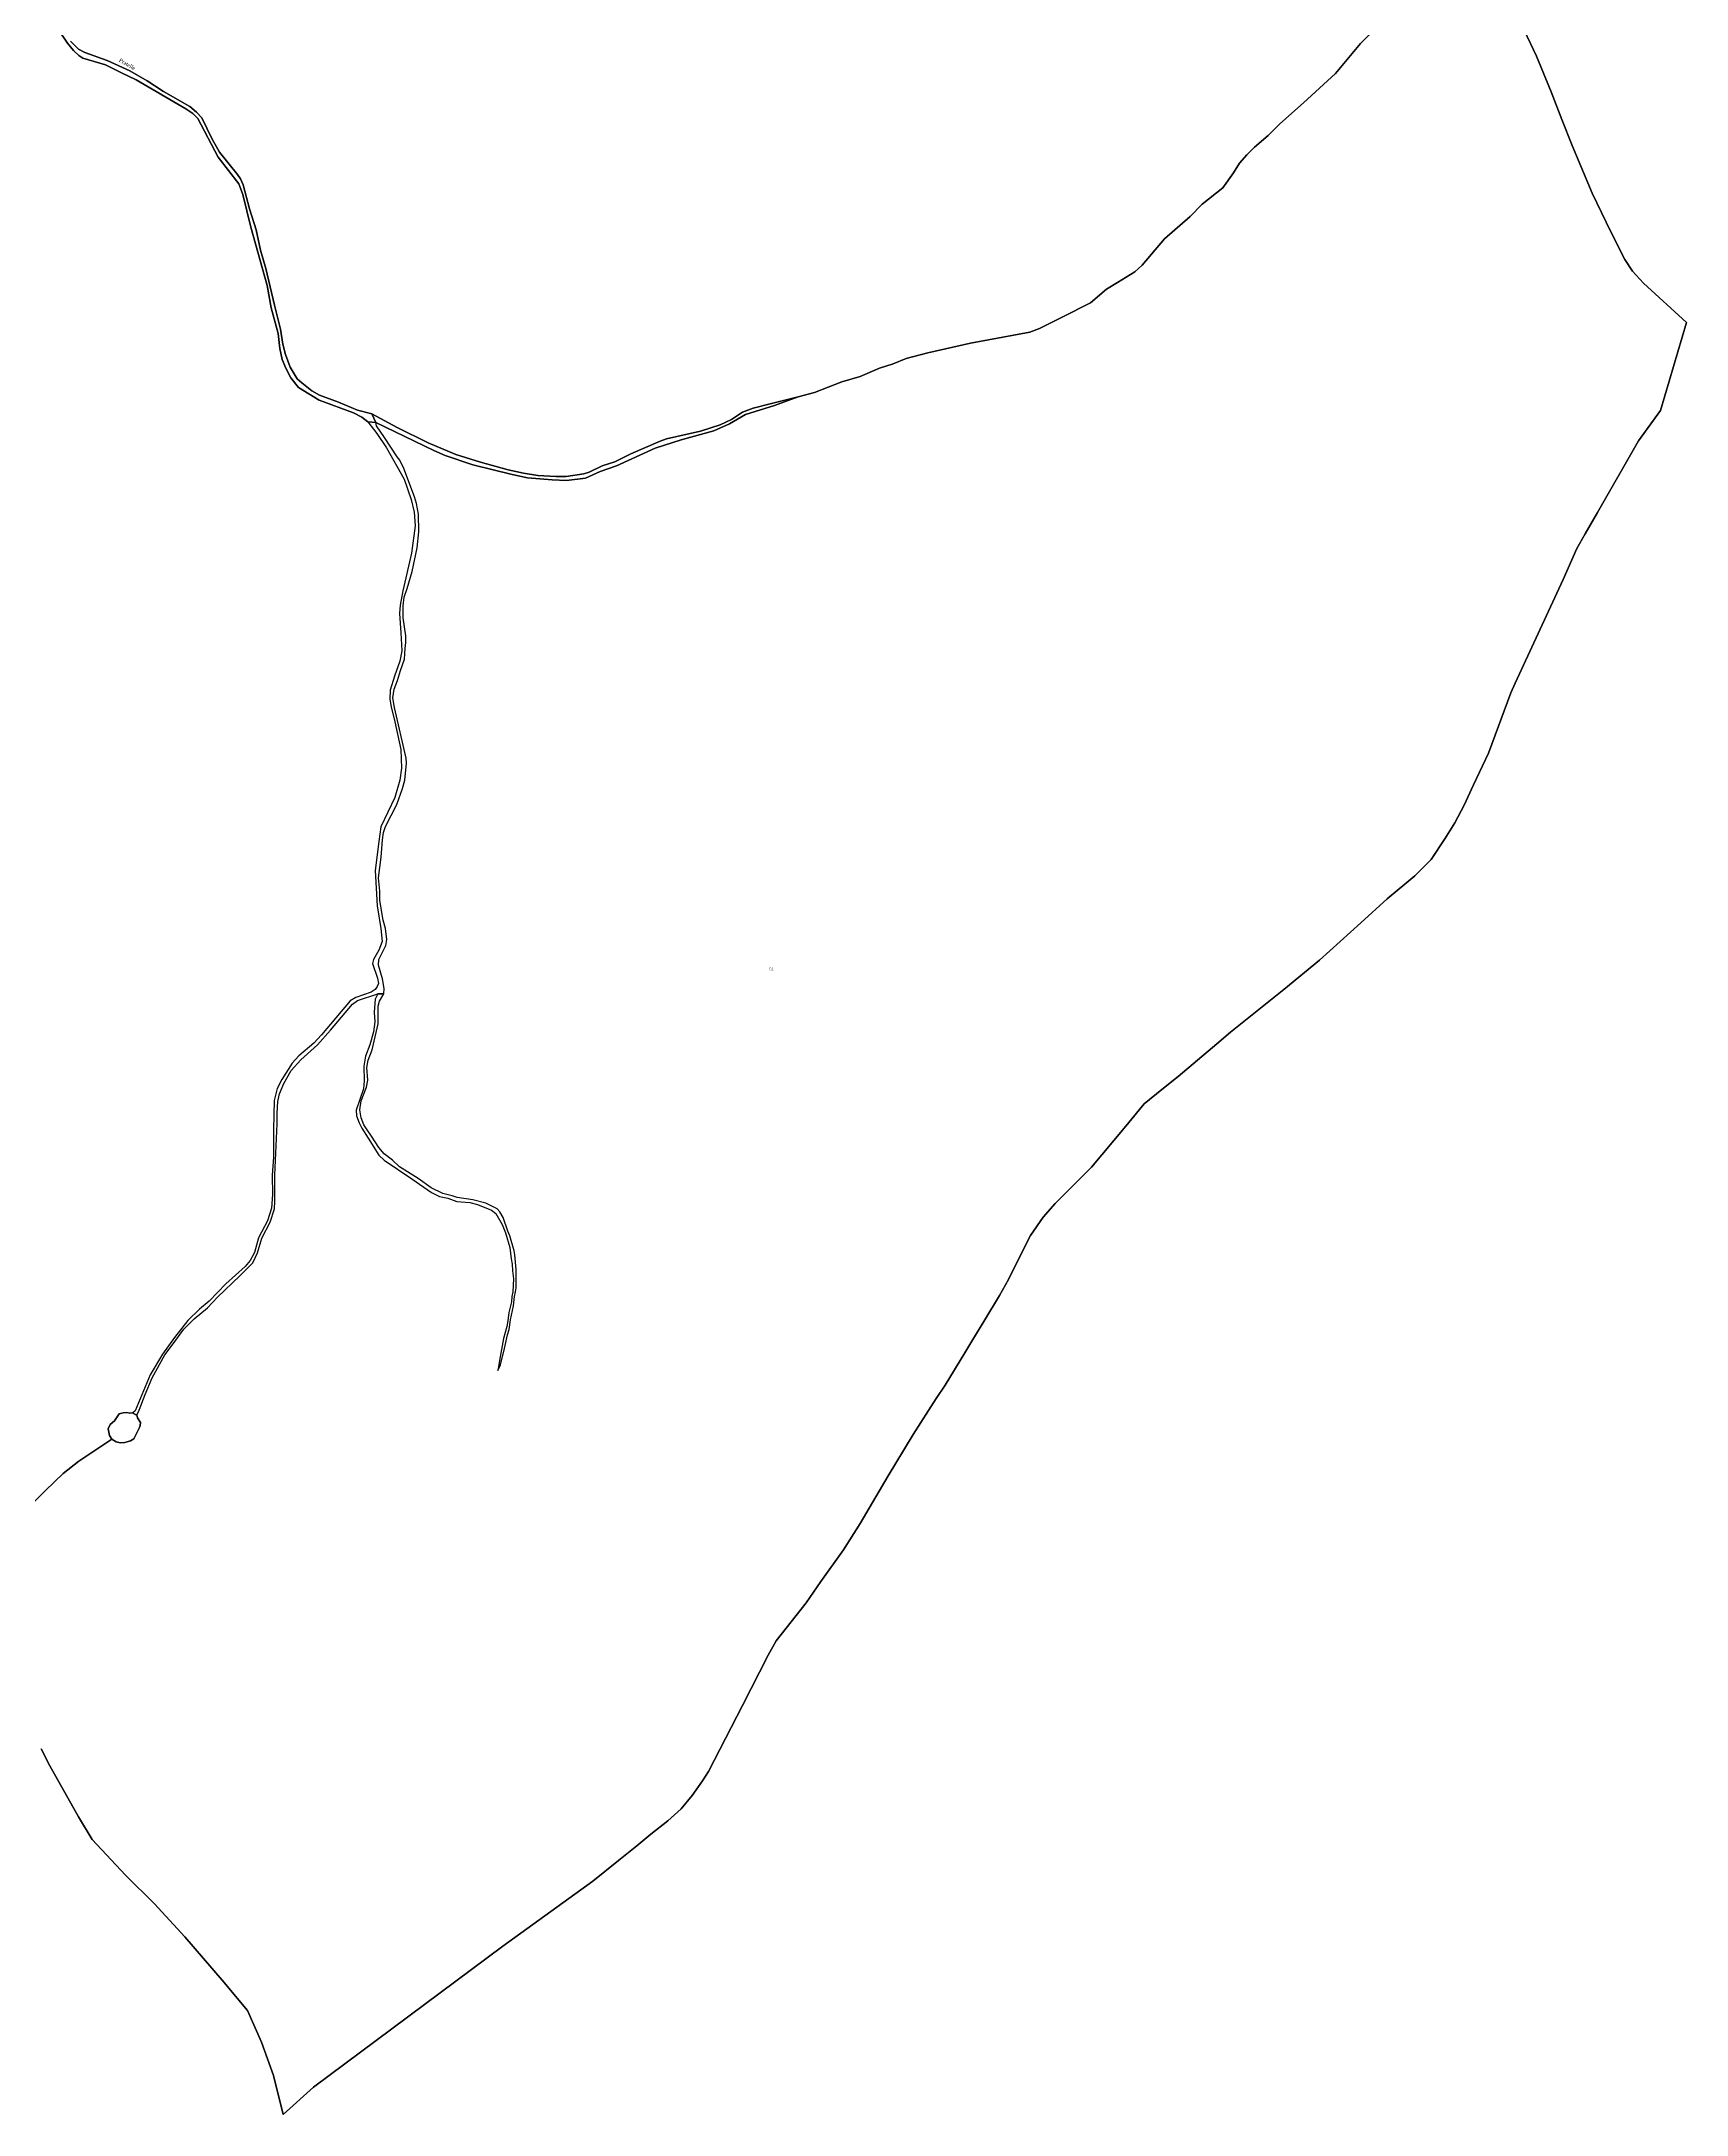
# Model space of a CAD drawing. Extents: x 1189447 to 1205702, y 6141591 to 6152844.
# Drawn here: x 1196486 to 1197772, y 6144478 to 6146098 of the extents above; entities that cross this region are included whole.
import ezdxf

# ---------------------------------------------------------------- set-up
doc = ezdxf.new("R2010")
doc.units = 0
doc.linetypes.add('CONTINU', pattern=[0])
for name, color, linetype in [('1LIEUDIT', 7, 'CONTINU'), ('1PARCELLE', 7, 'CONTINU'), ('1SUBDSECT', 7, 'CONTINU'), ('1TRONFLUV', 7, 'CONTINU'), ('3EAU', 7, 'CONTINU'), ('3PARCELLETEX', 7, 'CONTINU'), ('3TRONFLUVTEX', 7, 'CONTINU')]:
    doc.layers.add(name, color=color, linetype=linetype)
doc.styles.get("Standard").update_dxf_attribs({"font": 'Times New Roman'})

msp = doc.modelspace()

# ---------------------------------------------------------------- linework, layer by layer
at = {"layer": '1LIEUDIT'}
for points in [[(1197643.31, 6146112.24), (1197655.07, 6146086.98), (1197666.66, 6146059.02), (1197675, 6146037.48), (1197683.01, 6146017.11), (1197698.79, 6145979.81), (1197709.55, 6145957.13), (1197720.57, 6145934.95), (1197724.25, 6145928.02), (1197730.27, 6145918.8), (1197738.85, 6145909.37), (1197772.48, 6145878.67), (1197752.09, 6145810.06), (1197734.9, 6145786.19), (1197702.79, 6145730.12), (1197693.14, 6145713.58), (1197686.85, 6145702), (1197676.03, 6145677.97), (1197638.59, 6145596.89), (1197635.24, 6145589.21), (1197617.8, 6145542.22), (1197605.94, 6145517.33), (1197598.66, 6145501.49), (1197591.34, 6145487.64), (1197583.59, 6145475.06), (1197572.76, 6145458.98), (1197559.97, 6145446.08), (1197538.47, 6145428.31), (1197517.97, 6145409.55), (1197485.54, 6145380.27), (1197457.63, 6145357.45), (1197416, 6145324.06), (1197405.3, 6145315), (1197375.07, 6145289.46), (1197362.26, 6145279.29), (1197348.51, 6145267.96), (1197332.98, 6145248.92), (1197307.2, 6145218.43), (1197301.55, 6145212.73), (1197278.98, 6145189.96), (1197269.61, 6145179.42), (1197259.64, 6145164.97), (1197250.19, 6145146.63), (1197242.45, 6145130.64), (1197235.29, 6145118.25), (1197223.98, 6145099.06), (1197213.75, 6145082.42), (1197208.19, 6145073.25), (1197192.87, 6145047.96), (1197185.93, 6145037.52), (1197167.96, 6145009.38), (1197148.42, 6144977.27), (1197126.58, 6144939.92), (1197113.49, 6144919.4), (1197095.74, 6144894.55), (1197084.21, 6144877.87), (1197060.8, 6144848.09), (1197054.49, 6144836.89), (1197034.57, 6144797.59), (1197007.96, 6144745.93), (1197003.16, 6144738.8), (1196995.1, 6144727.29), (1196986.69, 6144716.96), (1196976.23, 6144707.59), (1196962.91, 6144697), (1196951.8, 6144688.01), (1196937.52, 6144676.5), (1196917.46, 6144660.42), (1196847.14, 6144609.62), (1196699.1, 6144499.15), (1196675.37, 6144477.88), (1196667.93, 6144508.29), (1196658.52, 6144534.43), (1196647.61, 6144559.11), (1196627.87, 6144582.83), (1196598.53, 6144616.75), (1196574.84, 6144642.65), (1196552.2, 6144665.11), (1196526.15, 6144692.78), (1196515.43, 6144710.69), (1196493.12, 6144750.57), (1196486.28, 6144763.67)], [(1196499.2, 6146108.36), (1196506.72, 6146097.03), (1196511.53, 6146091.5), (1196515.58, 6146087.54), (1196518.8, 6146085.51), (1196536.48, 6146080.09), (1196549.14, 6146074.02), (1196560.41, 6146068.48), (1196599.4, 6146045.77), (1196604.87, 6146042.01), (1196608.67, 6146038.23), (1196624.57, 6146008.01), (1196640.76, 6145987.2), (1196643.96, 6145978.86), (1196650.23, 6145953.21), (1196662.88, 6145907.77), (1196666.19, 6145890.13), (1196671.57, 6145870.16), (1196672.87, 6145858.38), (1196674.71, 6145849.83), (1196677.51, 6145843.09), (1196681.51, 6145835.59), (1196687.43, 6145828.07), (1196703.48, 6145818.12), (1196730.3, 6145808.23), (1196736.91, 6145804.87), (1196741.73, 6145801.12), (1196741.73, 6145801.12), (1196747.92, 6145800.59), (1196793.18, 6145778.6), (1196801.95, 6145774.7), (1196823.59, 6145767.58), (1196854.36, 6145759.95), (1196866.43, 6145757.37), (1196885.78, 6145755.71), (1196897.04, 6145755.31), (1196911.83, 6145756.97), (1196923.14, 6145762.19), (1196935.96, 6145766.79), (1196966.2, 6145780.47), (1196986.47, 6145787.08), (1197011.97, 6145794.14), (1197024.44, 6145799.54), (1197036.74, 6145806.89), (1197059.48, 6145813.81), (1197078.13, 6145820.73), (1197090.68, 6145824.14), (1197112.12, 6145832.26), (1197126.6, 6145836.56), (1197141.56, 6145843.02), (1197152.38, 6145846.49), (1197162.51, 6145850.57), (1197179.47, 6145855.13), (1197212.76, 6145862.54), (1197259.17, 6145871.31), (1197266.7, 6145874.16), (1197284.38, 6145882.97), (1197306.66, 6145894.18), (1197318.97, 6145904.72), (1197327.62, 6145909.95), (1197341.21, 6145918.32), (1197346.85, 6145923.67), (1197364.43, 6145944.21), (1197384.54, 6145961.52), (1197393.91, 6145971.17), (1197410.09, 6145984.08), (1197418.35, 6145995.85), (1197423.11, 6146003.32), (1197428.65, 6146009.72), (1197434.71, 6146015.69), (1197445.48, 6146024.85), (1197454.48, 6146034.05), (1197472.99, 6146050.5), (1197498.08, 6146073.41), (1197517.66, 6146096.96), (1197531.19, 6146110.25)], [(1197531.19, 6146110.25), (1197517.66, 6146096.96), (1197498.08, 6146073.41), (1197472.99, 6146050.5), (1197454.48, 6146034.05), (1197445.48, 6146024.85), (1197434.71, 6146015.69), (1197428.65, 6146009.72), (1197423.11, 6146003.32), (1197418.35, 6145995.85), (1197410.09, 6145984.08), (1197393.91, 6145971.17), (1197384.54, 6145961.52), (1197364.43, 6145944.21), (1197346.85, 6145923.67), (1197341.21, 6145918.32), (1197327.62, 6145909.95), (1197318.97, 6145904.72), (1197306.66, 6145894.18), (1197284.38, 6145882.97), (1197266.7, 6145874.16), (1197259.17, 6145871.31), (1197212.76, 6145862.54), (1197179.47, 6145855.13), (1197162.51, 6145850.57), (1197152.38, 6145846.49), (1197141.56, 6145843.02), (1197126.6, 6145836.56), (1197112.12, 6145832.26), (1197090.68, 6145824.14), (1197078.13, 6145820.73), (1197059.48, 6145813.81), (1197036.74, 6145806.89), (1197024.44, 6145799.54), (1197011.97, 6145794.14), (1196986.47, 6145787.08), (1196966.2, 6145780.47), (1196935.96, 6145766.79), (1196923.14, 6145762.19), (1196911.83, 6145756.97), (1196897.04, 6145755.31), (1196885.78, 6145755.71), (1196866.43, 6145757.37), (1196854.36, 6145759.95), (1196823.59, 6145767.58), (1196801.95, 6145774.7), (1196793.18, 6145778.6), (1196747.92, 6145800.59), (1196741.73, 6145801.12), (1196736.91, 6145804.87), (1196730.3, 6145808.23), (1196703.48, 6145818.12), (1196687.43, 6145828.07), (1196681.51, 6145835.59), (1196677.51, 6145843.09), (1196674.71, 6145849.83), (1196672.87, 6145858.38), (1196671.57, 6145870.16), (1196666.19, 6145890.13), (1196662.88, 6145907.77), (1196650.23, 6145953.21), (1196643.96, 6145978.86), (1196640.76, 6145987.2), (1196624.57, 6146008.01), (1196608.67, 6146038.23), (1196604.87, 6146042.01), (1196599.4, 6146045.77), (1196560.41, 6146068.48), (1196549.14, 6146074.02), (1196536.48, 6146080.09), (1196518.8, 6146085.51), (1196515.58, 6146087.54), (1196511.53, 6146091.5), (1196506.72, 6146097.03), (1196499.2, 6146108.36)]]:
    msp.add_lwpolyline(points, dxfattribs=at)
at = {"layer": '1PARCELLE'}
for points in [[(1196467.58, 6144943.52), (1196489.53, 6144965.63), (1196503.4, 6144979.06), (1196515.66, 6144988.67), (1196541.56, 6145005.88), (1196544.8, 6145003.67), (1196548.13, 6145002.86), (1196551.6, 6145003.11), (1196556.01, 6145004.42), (1196558.72, 6145006.16), (1196563.15, 6145014.86), (1196563.7, 6145016.58), (1196563.83, 6145018.81), (1196561.67, 6145022.63), (1196561.11, 6145024.51), (1196562.97, 6145028.51), (1196567.45, 6145040.64), (1196572.93, 6145053.87), (1196582.96, 6145071.87), (1196589.39, 6145080.3), (1196597.79, 6145091.72), (1196605.76, 6145099.84), (1196616.22, 6145108.37), (1196624.21, 6145116.93), (1196641.6, 6145133.43), (1196651.69, 6145143.71), (1196655.35, 6145151.62), (1196658.69, 6145162.94), (1196665.36, 6145175.4), (1196668.62, 6145185.97), (1196669.03, 6145191.72), (1196669.04, 6145212.21), (1196670.8, 6145252.4), (1196670.74, 6145260.65), (1196671.32, 6145269.87), (1196672.55, 6145275.85), (1196675.95, 6145283.79), (1196681.78, 6145293.99), (1196689.23, 6145302.33), (1196702.36, 6145314.1), (1196712.5, 6145325.62), (1196729.57, 6145345.97), (1196733.55, 6145348.71), (1196749.5, 6145353.94), (1196747.3, 6145349.68), (1196746.59, 6145339.6), (1196747.07, 6145332.06), (1196746, 6145324.2), (1196743.26, 6145314.14), (1196739.79, 6145305.26), (1196738.59, 6145297.35), (1196738.88, 6145285.98), (1196738.35, 6145279.58), (1196732.4, 6145262.93), (1196732.75, 6145258.69), (1196734.96, 6145252.99), (1196736.84, 6145248.95), (1196741.97, 6145241.17), (1196750.28, 6145227.97), (1196754.36, 6145223.83), (1196776.11, 6145209.43), (1196791.47, 6145198.68), (1196797.53, 6145195.58), (1196804.14, 6145194.25), (1196811.3, 6145191.66), (1196821.3, 6145190.87), (1196827.41, 6145189.17), (1196838.36, 6145184.75), (1196841.7, 6145182.33), (1196846.56, 6145173.72), (1196849.19, 6145167.25), (1196852.53, 6145155.79), (1196853.74, 6145146.79), (1196854.5, 6145142.6), (1196854.74, 6145137.54), (1196855.59, 6145131.09), (1196854.91, 6145121.06), (1196854.1, 6145117.27), (1196853.93, 6145113.26), (1196851.81, 6145104.95), (1196850.96, 6145098.34), (1196850.19, 6145094), (1196847.78, 6145084.53), (1196845, 6145070.3), (1196843.28, 6145059.4), (1196845.29, 6145063.99), (1196848.42, 6145076.68), (1196850.68, 6145087.45), (1196852.04, 6145091.67), (1196853.19, 6145099.04), (1196855.37, 6145110.04), (1196856.16, 6145117.48), (1196857.04, 6145120.99), (1196857.5, 6145124.09), (1196857.49, 6145138.35), (1196856.58, 6145149.94), (1196856.07, 6145153.12), (1196852.69, 6145164.73), (1196851.01, 6145168.47), (1196847.32, 6145179.19), (1196844.81, 6145183.65), (1196842.69, 6145185.97), (1196833.76, 6145190.37), (1196823.73, 6145192.96), (1196811.55, 6145194.68), (1196807.65, 6145196.11), (1196800.16, 6145197.98), (1196791.2, 6145202.26), (1196780.85, 6145209.64), (1196766.32, 6145218.66), (1196760.82, 6145223.81), (1196754.27, 6145228.79), (1196750.14, 6145233.79), (1196744.61, 6145242.82), (1196741.05, 6145247.56), (1196738.54, 6145251.64), (1196736.36, 6145256.99), (1196735.26, 6145263.33), (1196736.38, 6145270.19), (1196740.53, 6145280.96), (1196741.55, 6145286.49), (1196740.72, 6145296.33), (1196741.82, 6145302.19), (1196745.13, 6145310.23), (1196749.76, 6145330.55), (1196749.77, 6145344.37), (1196750.76, 6145348.18), (1196754.18, 6145353.92), (1196754.45, 6145358.17), (1196752.98, 6145365.69), (1196749.98, 6145376.46), (1196750.19, 6145380.85), (1196755.82, 6145391.73), (1196756.43, 6145396.37), (1196755.34, 6145405.15), (1196753.5, 6145411.42), (1196750.96, 6145426.89), (1196751.02, 6145434.18), (1196749.92, 6145444.72), (1196752.02, 6145460.78), (1196753.07, 6145474.47), (1196753.89, 6145480.08), (1196755.35, 6145484.76), (1196764.2, 6145501.99), (1196768.65, 6145514.35), (1196770.58, 6145521.04), (1196771.86, 6145534.26), (1196771.61, 6145538.21), (1196762.44, 6145577.71), (1196761.16, 6145585.34), (1196762.16, 6145592.22), (1196764.7, 6145598.9), (1196767.1, 6145606.7), (1196770.29, 6145615.52), (1196770.8, 6145623.8), (1196771.44, 6145628.52), (1196771.45, 6145633.75), (1196769.17, 6145647.78), (1196769.27, 6145657.31), (1196770.01, 6145664.14), (1196772.46, 6145670.93), (1196776.18, 6145683.98), (1196780.29, 6145702.54), (1196781.52, 6145715.02), (1196781.11, 6145728.87), (1196779.76, 6145737.31), (1196778.01, 6145742.52), (1196769.85, 6145764.67), (1196766.52, 6145771.14), (1196764.67, 6145773.81), (1196754.62, 6145788.93), (1196748.41, 6145797.94), (1196747.92, 6145800.59), (1196793.18, 6145778.6), (1196801.95, 6145774.7), (1196823.59, 6145767.58), (1196854.36, 6145759.95), (1196866.43, 6145757.37), (1196885.78, 6145755.71), (1196897.04, 6145755.31), (1196911.83, 6145756.97), (1196923.14, 6145762.19), (1196935.96, 6145766.79), (1196966.2, 6145780.47), (1196986.47, 6145787.08), (1197011.97, 6145794.14), (1197024.44, 6145799.54), (1197036.74, 6145806.89), (1197059.48, 6145813.81), (1197078.13, 6145820.73), (1197090.68, 6145824.14), (1197112.12, 6145832.26), (1197126.6, 6145836.56), (1197141.56, 6145843.02), (1197152.38, 6145846.49), (1197162.51, 6145850.57), (1197179.47, 6145855.13), (1197212.76, 6145862.54), (1197259.17, 6145871.31), (1197266.7, 6145874.16), (1197284.38, 6145882.97), (1197306.66, 6145894.18), (1197318.97, 6145904.72), (1197327.62, 6145909.95), (1197341.21, 6145918.32), (1197346.85, 6145923.67), (1197364.43, 6145944.21), (1197384.54, 6145961.52), (1197393.91, 6145971.17), (1197410.09, 6145984.08), (1197418.35, 6145995.85), (1197423.11, 6146003.32), (1197428.65, 6146009.72), (1197434.71, 6146015.69), (1197445.48, 6146024.85), (1197454.48, 6146034.05), (1197472.99, 6146050.5), (1197498.08, 6146073.41), (1197517.66, 6146096.96), (1197531.19, 6146110.25)], [(1196499.2, 6146108.36), (1196506.72, 6146097.03), (1196511.53, 6146091.5), (1196515.58, 6146087.54), (1196518.8, 6146085.51), (1196536.48, 6146080.09), (1196549.14, 6146074.02), (1196560.41, 6146068.48), (1196599.4, 6146045.77), (1196604.87, 6146042.01), (1196608.67, 6146038.23), (1196624.57, 6146008.01), (1196640.76, 6145987.2), (1196643.96, 6145978.86), (1196650.23, 6145953.21), (1196662.88, 6145907.77), (1196666.19, 6145890.13), (1196671.57, 6145870.16), (1196672.87, 6145858.38), (1196674.71, 6145849.83), (1196677.51, 6145843.09), (1196681.51, 6145835.59), (1196687.43, 6145828.07), (1196703.48, 6145818.12), (1196730.3, 6145808.23), (1196736.91, 6145804.87), (1196741.73, 6145801.12), (1196748.76, 6145791.91), (1196756.34, 6145780.84), (1196770.1, 6145756.29), (1196775.44, 6145740.26), (1196777.83, 6145730.38), (1196778.51, 6145719.75), (1196775.85, 6145698.39), (1196769.05, 6145669.12), (1196766.82, 6145657.87), (1196766.43, 6145651.27), (1196767.54, 6145636.28), (1196768.27, 6145622.2), (1196766.6, 6145614.11), (1196762.38, 6145602.34), (1196759.18, 6145591.24), (1196758.81, 6145584.39), (1196759.81, 6145578.26), (1196762.73, 6145566.54), (1196767.4, 6145544.85), (1196767.82, 6145530.45), (1196766.74, 6145520.86), (1196762.69, 6145507.36), (1196751.79, 6145484.41), (1196750.19, 6145472.99), (1196747.38, 6145450.29), (1196748.81, 6145422.66), (1196751.88, 6145405.03), (1196752.89, 6145394.76), (1196750.34, 6145388.05), (1196746.13, 6145380.76), (1196745.38, 6145377.58), (1196749.11, 6145366.29), (1196749.92, 6145361.97), (1196749.05, 6145359.59), (1196747.25, 6145357.31), (1196744.31, 6145355.19), (1196732.25, 6145351.17), (1196727.84, 6145348.4), (1196705.41, 6145321.98), (1196699.3, 6145315.3), (1196687.64, 6145305.6), (1196682.45, 6145299.82), (1196674.46, 6145286.92), (1196670.79, 6145279.88), (1196668.46, 6145270.7), (1196667.98, 6145247.83), (1196667.91, 6145226.36), (1196666.73, 6145212.12), (1196666.99, 6145197.06), (1196666.4, 6145186.3), (1196663.16, 6145176.54), (1196656.05, 6145163.34), (1196652.99, 6145151.75), (1196649.63, 6145145.62), (1196645.72, 6145140.68), (1196630.75, 6145127.33), (1196617.51, 6145113.76), (1196610.15, 6145107.41), (1196600.9, 6145098.55), (1196590.42, 6145085.42), (1196581.16, 6145072.36), (1196571.4, 6145056.07), (1196559.86, 6145027.85), (1196557.91, 6145026.39), (1196555.62, 6145026.13), (1196553.19, 6145026.69), (1196550.43, 6145026.54), (1196547.24, 6145025.51), (1196543.57, 6145020.16), (1196540.08, 6145017.37), (1196538.56, 6145013.79), (1196539.67, 6145008.6), (1196541.56, 6145005.88), (1196515.66, 6144988.67), (1196503.4, 6144979.06), (1196489.53, 6144965.63), (1196467.58, 6144943.52)], [(1197643.31, 6146112.24), (1197655.07, 6146086.98), (1197666.66, 6146059.02), (1197675, 6146037.48), (1197683.01, 6146017.11), (1197698.79, 6145979.81), (1197709.55, 6145957.13), (1197720.57, 6145934.95), (1197724.25, 6145928.02), (1197730.27, 6145918.8), (1197738.85, 6145909.37), (1197772.48, 6145878.67), (1197752.09, 6145810.06), (1197734.9, 6145786.19), (1197702.79, 6145730.12), (1197693.14, 6145713.58), (1197686.85, 6145702), (1197676.03, 6145677.97), (1197638.59, 6145596.89), (1197635.24, 6145589.21), (1197617.8, 6145542.22), (1197605.94, 6145517.33), (1197598.66, 6145501.49), (1197591.34, 6145487.64), (1197583.59, 6145475.06), (1197572.76, 6145458.98), (1197559.97, 6145446.08), (1197538.47, 6145428.31), (1197517.97, 6145409.55), (1197485.54, 6145380.27), (1197457.63, 6145357.45), (1197416, 6145324.06), (1197405.3, 6145315), (1197375.07, 6145289.46), (1197362.26, 6145279.29), (1197348.51, 6145267.96), (1197332.98, 6145248.92), (1197307.2, 6145218.43), (1197301.55, 6145212.73), (1197278.98, 6145189.96), (1197269.61, 6145179.42), (1197259.64, 6145164.97), (1197250.19, 6145146.63), (1197242.45, 6145130.64), (1197235.29, 6145118.25), (1197223.98, 6145099.06), (1197213.75, 6145082.42), (1197208.19, 6145073.25), (1197192.87, 6145047.96), (1197185.93, 6145037.52), (1197167.96, 6145009.38), (1197148.42, 6144977.27), (1197126.58, 6144939.92), (1197113.49, 6144919.4), (1197095.74, 6144894.55), (1197084.21, 6144877.87), (1197060.8, 6144848.09), (1197054.49, 6144836.89), (1197034.57, 6144797.59), (1197007.96, 6144745.93), (1197003.16, 6144738.8), (1196995.1, 6144727.29), (1196986.69, 6144716.96), (1196976.23, 6144707.59), (1196962.91, 6144697), (1196951.8, 6144688.01), (1196937.52, 6144676.5), (1196917.46, 6144660.42), (1196847.14, 6144609.62), (1196699.1, 6144499.15), (1196675.37, 6144477.88), (1196675.37, 6144477.88), (1196667.93, 6144508.29), (1196658.52, 6144534.43), (1196647.61, 6144559.11), (1196627.87, 6144582.83), (1196598.53, 6144616.75), (1196574.84, 6144642.65), (1196552.2, 6144665.11), (1196526.15, 6144692.78), (1196515.43, 6144710.69), (1196493.12, 6144750.57), (1196486.28, 6144763.67)], [(1196509.12, 6146098.79), (1196515.35, 6146092.34), (1196520.33, 6146089.88), (1196537.85, 6146083.53), (1196555.64, 6146075.38), (1196569.09, 6146067.54), (1196581.97, 6146059.44), (1196602.42, 6146047.55), (1196607.72, 6146043.29), (1196611.76, 6146038.86), (1196619.74, 6146022.55), (1196625.66, 6146011.9), (1196639.78, 6145994.45), (1196642.04, 6145991.16), (1196644.3, 6145986.29), (1196649.13, 6145967.61), (1196654.21, 6145951.3), (1196657.72, 6145935.19), (1196661.87, 6145921.01), (1196668.56, 6145892.31), (1196673.36, 6145873.49), (1196675.17, 6145861.94), (1196677.27, 6145853.72), (1196681.01, 6145843.77), (1196686.5, 6145834.72), (1196689.95, 6145831.52), (1196697.83, 6145825.41), (1196703.72, 6145822.01), (1196718.78, 6145816.47), (1196733.59, 6145810.13), (1196744.81, 6145807.29), (1196764.44, 6145796.67), (1196788.82, 6145784.71), (1196810.53, 6145775.5), (1196829.79, 6145769.56), (1196851.44, 6145763.47), (1196863.23, 6145761.02), (1196874.43, 6145759.2), (1196888.51, 6145758.38), (1196896.71, 6145758.39), (1196910.5, 6145760.47), (1196914.6, 6145761.86), (1196924.7, 6145766.78), (1196934.64, 6145769.86), (1196947.13, 6145775.98), (1196970.15, 6145785.96), (1196974.97, 6145787.73), (1197001.65, 6145793.82), (1197017.03, 6145798.79), (1197025.81, 6145803.05), (1197034.53, 6145808.68), (1197042.94, 6145811.88), (1197057.08, 6145815.56), (1197078.13, 6145820.73), (1197090.68, 6145824.14), (1197112.12, 6145832.26), (1197126.6, 6145836.56), (1197141.56, 6145843.02), (1197152.38, 6145846.49), (1197162.51, 6145850.57), (1197179.47, 6145855.13), (1197212.76, 6145862.54), (1197259.17, 6145871.31), (1197266.7, 6145874.16), (1197284.38, 6145882.97), (1197306.66, 6145894.18), (1197318.97, 6145904.72), (1197327.62, 6145909.95), (1197341.21, 6145918.32), (1197346.85, 6145923.67), (1197364.43, 6145944.21), (1197384.54, 6145961.52), (1197393.91, 6145971.17), (1197410.09, 6145984.08), (1197418.35, 6145995.85), (1197423.11, 6146003.32), (1197428.65, 6146009.72), (1197434.71, 6146015.69), (1197445.48, 6146024.85), (1197454.48, 6146034.05), (1197472.99, 6146050.5), (1197498.08, 6146073.41), (1197517.66, 6146096.96), (1197531.19, 6146110.25)]]:
    msp.add_lwpolyline(points, dxfattribs=at)
at = {"layer": '1SUBDSECT'}
msp.add_lwpolyline([(1196486.28, 6144763.67), (1196493.12, 6144750.57), (1196515.43, 6144710.69), (1196526.15, 6144692.78), (1196552.2, 6144665.11), (1196574.84, 6144642.65), (1196598.53, 6144616.75), (1196627.87, 6144582.83), (1196647.61, 6144559.11), (1196658.52, 6144534.43), (1196667.93, 6144508.29), (1196675.37, 6144477.88), (1196699.1, 6144499.15), (1196847.14, 6144609.62), (1196917.46, 6144660.42), (1196937.52, 6144676.5), (1196951.8, 6144688.01), (1196962.91, 6144697), (1196976.23, 6144707.59), (1196986.69, 6144716.96), (1196995.1, 6144727.29), (1197003.16, 6144738.8), (1197007.96, 6144745.93), (1197034.57, 6144797.59), (1197054.49, 6144836.89), (1197060.8, 6144848.09), (1197084.21, 6144877.87), (1197095.74, 6144894.55), (1197113.49, 6144919.4), (1197126.58, 6144939.92), (1197148.42, 6144977.27), (1197167.96, 6145009.38), (1197185.93, 6145037.52), (1197192.87, 6145047.96), (1197208.19, 6145073.25), (1197213.75, 6145082.42), (1197223.98, 6145099.06), (1197235.29, 6145118.25), (1197242.45, 6145130.64), (1197250.19, 6145146.63), (1197259.64, 6145164.97), (1197269.61, 6145179.42), (1197278.98, 6145189.96), (1197301.55, 6145212.73), (1197307.2, 6145218.43), (1197332.98, 6145248.92), (1197348.51, 6145267.96), (1197362.26, 6145279.29), (1197375.07, 6145289.46), (1197405.3, 6145315), (1197416, 6145324.06), (1197457.63, 6145357.45), (1197485.54, 6145380.27), (1197517.97, 6145409.55), (1197538.47, 6145428.31), (1197559.97, 6145446.08), (1197572.76, 6145458.98), (1197583.59, 6145475.06), (1197591.34, 6145487.64), (1197598.66, 6145501.49), (1197605.94, 6145517.33), (1197617.8, 6145542.22), (1197635.24, 6145589.21), (1197638.59, 6145596.89), (1197676.03, 6145677.97), (1197686.85, 6145702), (1197693.14, 6145713.58), (1197702.79, 6145730.12), (1197734.9, 6145786.19), (1197752.09, 6145810.06), (1197772.48, 6145878.67), (1197738.85, 6145909.37), (1197730.27, 6145918.8), (1197724.25, 6145928.02), (1197720.57, 6145934.95), (1197709.55, 6145957.13), (1197698.79, 6145979.81), (1197683.01, 6146017.11), (1197675, 6146037.48), (1197666.66, 6146059.02), (1197655.07, 6146086.98), (1197643.31, 6146112.24)], dxfattribs=at)
at = {"layer": '1TRONFLUV'}
msp.add_lwpolyline([(1196499.2, 6146108.36), (1196506.72, 6146097.03), (1196511.53, 6146091.5), (1196515.58, 6146087.54), (1196518.8, 6146085.51), (1196536.48, 6146080.09), (1196549.14, 6146074.02), (1196560.41, 6146068.48), (1196599.4, 6146045.77), (1196604.87, 6146042.01), (1196608.67, 6146038.23), (1196624.57, 6146008.01), (1196640.76, 6145987.2), (1196643.96, 6145978.86), (1196650.23, 6145953.21), (1196662.88, 6145907.77), (1196666.19, 6145890.13), (1196671.57, 6145870.16), (1196672.87, 6145858.38), (1196674.71, 6145849.83), (1196677.51, 6145843.09), (1196681.51, 6145835.59), (1196687.43, 6145828.07), (1196703.48, 6145818.12), (1196730.3, 6145808.23), (1196736.91, 6145804.87), (1196741.73, 6145801.12), (1196748.76, 6145791.91), (1196756.34, 6145780.84), (1196770.1, 6145756.29), (1196775.44, 6145740.26), (1196777.83, 6145730.38), (1196778.51, 6145719.75), (1196775.85, 6145698.39), (1196769.05, 6145669.12), (1196766.82, 6145657.87), (1196766.43, 6145651.27), (1196767.54, 6145636.28), (1196768.27, 6145622.2), (1196766.6, 6145614.11), (1196762.38, 6145602.34), (1196759.18, 6145591.24), (1196758.81, 6145584.39), (1196759.81, 6145578.26), (1196762.73, 6145566.54), (1196767.4, 6145544.85), (1196767.82, 6145530.45), (1196766.74, 6145520.86), (1196762.69, 6145507.36), (1196751.79, 6145484.41), (1196750.19, 6145472.99), (1196747.38, 6145450.29), (1196748.81, 6145422.66), (1196751.88, 6145405.03), (1196752.89, 6145394.76), (1196750.34, 6145388.05), (1196746.13, 6145380.76), (1196745.38, 6145377.58), (1196749.11, 6145366.29), (1196749.92, 6145361.97), (1196749.05, 6145359.59), (1196747.25, 6145357.31), (1196744.31, 6145355.19), (1196732.25, 6145351.17), (1196727.84, 6145348.4), (1196705.41, 6145321.98), (1196699.3, 6145315.3), (1196687.64, 6145305.6), (1196682.45, 6145299.82), (1196674.46, 6145286.92), (1196670.79, 6145279.88), (1196668.46, 6145270.7), (1196667.98, 6145247.83), (1196667.91, 6145226.36), (1196666.73, 6145212.12), (1196666.99, 6145197.06), (1196666.4, 6145186.3), (1196663.16, 6145176.54), (1196656.05, 6145163.34), (1196652.99, 6145151.75), (1196649.63, 6145145.62), (1196645.72, 6145140.68), (1196630.75, 6145127.33), (1196617.51, 6145113.76), (1196610.15, 6145107.41), (1196600.9, 6145098.55), (1196590.42, 6145085.42), (1196581.16, 6145072.36), (1196571.4, 6145056.07), (1196559.86, 6145027.85), (1196557.91, 6145026.39), (1196557.91, 6145026.39), (1196561.11, 6145024.51), (1196562.97, 6145028.51), (1196567.45, 6145040.64), (1196572.93, 6145053.87), (1196582.96, 6145071.87), (1196589.39, 6145080.3), (1196597.79, 6145091.72), (1196605.76, 6145099.84), (1196616.22, 6145108.37), (1196624.21, 6145116.93), (1196641.6, 6145133.43), (1196651.69, 6145143.71), (1196655.35, 6145151.62), (1196658.69, 6145162.94), (1196665.36, 6145175.4), (1196668.62, 6145185.97), (1196669.03, 6145191.72), (1196669.04, 6145212.21), (1196670.8, 6145252.4), (1196670.74, 6145260.65), (1196671.32, 6145269.87), (1196672.55, 6145275.85), (1196675.95, 6145283.79), (1196681.78, 6145293.99), (1196689.23, 6145302.33), (1196702.36, 6145314.1), (1196712.5, 6145325.62), (1196729.57, 6145345.97), (1196733.55, 6145348.71), (1196749.5, 6145353.94), (1196754.18, 6145353.92), (1196754.45, 6145358.17), (1196752.98, 6145365.69), (1196749.98, 6145376.46), (1196750.19, 6145380.85), (1196755.82, 6145391.73), (1196756.43, 6145396.37), (1196755.34, 6145405.15), (1196753.5, 6145411.42), (1196750.96, 6145426.89), (1196751.02, 6145434.18), (1196749.92, 6145444.72), (1196752.02, 6145460.78), (1196753.07, 6145474.47), (1196753.89, 6145480.08), (1196755.35, 6145484.76), (1196764.2, 6145501.99), (1196768.65, 6145514.35), (1196770.58, 6145521.04), (1196771.86, 6145534.26), (1196771.61, 6145538.21), (1196762.44, 6145577.71), (1196761.16, 6145585.34), (1196762.16, 6145592.22), (1196764.7, 6145598.9), (1196767.1, 6145606.7), (1196770.29, 6145615.52), (1196770.8, 6145623.8), (1196771.44, 6145628.52), (1196771.45, 6145633.75), (1196769.17, 6145647.78), (1196769.27, 6145657.31), (1196770.01, 6145664.14), (1196772.46, 6145670.93), (1196776.18, 6145683.98), (1196780.29, 6145702.54), (1196781.52, 6145715.02), (1196781.11, 6145728.87), (1196779.76, 6145737.31), (1196778.01, 6145742.52), (1196769.85, 6145764.67), (1196766.52, 6145771.14), (1196764.67, 6145773.81), (1196754.62, 6145788.93), (1196748.41, 6145797.94), (1196747.92, 6145800.59), (1196744.81, 6145807.29), (1196733.59, 6145810.13), (1196718.78, 6145816.47), (1196703.72, 6145822.01), (1196697.83, 6145825.41), (1196689.95, 6145831.52), (1196686.5, 6145834.72), (1196681.01, 6145843.77), (1196677.27, 6145853.72), (1196675.17, 6145861.94), (1196673.36, 6145873.49), (1196668.56, 6145892.31), (1196661.87, 6145921.01), (1196657.72, 6145935.19), (1196654.21, 6145951.3), (1196649.13, 6145967.61), (1196644.3, 6145986.29), (1196642.04, 6145991.16), (1196639.78, 6145994.45), (1196625.66, 6146011.9), (1196619.74, 6146022.55), (1196611.76, 6146038.86), (1196607.72, 6146043.29), (1196602.42, 6146047.55), (1196581.97, 6146059.44), (1196569.09, 6146067.54), (1196555.64, 6146075.38), (1196537.85, 6146083.53), (1196520.33, 6146089.88), (1196515.35, 6146092.34), (1196509.12, 6146098.79)], dxfattribs=at)
for points in [[(1196744.81, 6145807.29), (1196747.92, 6145800.59), (1196793.18, 6145778.6), (1196801.95, 6145774.7), (1196823.59, 6145767.58), (1196854.36, 6145759.95), (1196866.43, 6145757.37), (1196885.78, 6145755.71), (1196897.04, 6145755.31), (1196911.83, 6145756.97), (1196923.14, 6145762.19), (1196935.96, 6145766.79), (1196966.2, 6145780.47), (1196986.47, 6145787.08), (1197011.97, 6145794.14), (1197024.44, 6145799.54), (1197036.74, 6145806.89), (1197059.48, 6145813.81), (1197078.13, 6145820.73), (1197057.08, 6145815.56), (1197042.94, 6145811.88), (1197034.53, 6145808.68), (1197025.81, 6145803.05), (1197017.03, 6145798.79), (1197001.65, 6145793.82), (1196974.97, 6145787.73), (1196970.15, 6145785.96), (1196947.13, 6145775.98), (1196934.64, 6145769.86), (1196924.7, 6145766.78), (1196914.6, 6145761.86), (1196910.5, 6145760.47), (1196896.71, 6145758.39), (1196888.51, 6145758.38), (1196874.43, 6145759.2), (1196863.23, 6145761.02), (1196851.44, 6145763.47), (1196829.79, 6145769.56), (1196810.53, 6145775.5), (1196788.82, 6145784.71), (1196764.44, 6145796.67), (1196744.81, 6145807.29)], [(1196749.5, 6145353.94), (1196747.3, 6145349.68), (1196746.59, 6145339.6), (1196747.07, 6145332.06), (1196746, 6145324.2), (1196743.26, 6145314.14), (1196739.79, 6145305.26), (1196738.59, 6145297.35), (1196738.88, 6145285.98), (1196738.35, 6145279.58), (1196732.4, 6145262.93), (1196732.75, 6145258.69), (1196734.96, 6145252.99), (1196736.84, 6145248.95), (1196741.97, 6145241.17), (1196750.28, 6145227.97), (1196754.36, 6145223.83), (1196776.11, 6145209.43), (1196791.47, 6145198.68), (1196797.53, 6145195.58), (1196804.14, 6145194.25), (1196811.3, 6145191.66), (1196821.3, 6145190.87), (1196827.41, 6145189.17), (1196838.36, 6145184.75), (1196841.7, 6145182.33), (1196846.56, 6145173.72), (1196849.19, 6145167.25), (1196852.53, 6145155.79), (1196853.74, 6145146.79), (1196854.5, 6145142.6), (1196854.74, 6145137.54), (1196855.59, 6145131.09), (1196854.91, 6145121.06), (1196854.1, 6145117.27), (1196853.93, 6145113.26), (1196851.81, 6145104.95), (1196850.96, 6145098.34), (1196850.19, 6145094), (1196847.78, 6145084.53), (1196845, 6145070.3), (1196843.28, 6145059.4), (1196845.29, 6145063.99), (1196848.42, 6145076.68), (1196850.68, 6145087.45), (1196852.04, 6145091.67), (1196853.19, 6145099.04), (1196855.37, 6145110.04), (1196856.16, 6145117.48), (1196857.04, 6145120.99), (1196857.5, 6145124.09), (1196857.49, 6145138.35), (1196856.58, 6145149.94), (1196856.07, 6145153.12), (1196852.69, 6145164.73), (1196851.01, 6145168.47), (1196847.32, 6145179.19), (1196844.81, 6145183.65), (1196842.69, 6145185.97), (1196833.76, 6145190.37), (1196823.73, 6145192.96), (1196811.55, 6145194.68), (1196807.65, 6145196.11), (1196800.16, 6145197.98), (1196791.2, 6145202.26), (1196780.85, 6145209.64), (1196766.32, 6145218.66), (1196760.82, 6145223.81), (1196754.27, 6145228.79), (1196750.14, 6145233.79), (1196744.61, 6145242.82), (1196741.05, 6145247.56), (1196738.54, 6145251.64), (1196736.36, 6145256.99), (1196735.26, 6145263.33), (1196736.38, 6145270.19), (1196740.53, 6145280.96), (1196741.55, 6145286.49), (1196740.72, 6145296.33), (1196741.82, 6145302.19), (1196745.13, 6145310.23), (1196749.76, 6145330.55), (1196749.77, 6145344.37), (1196750.76, 6145348.18), (1196754.18, 6145353.92), (1196749.5, 6145353.94)]]:
    msp.add_lwpolyline(points, close=True, dxfattribs=at)
at = {"layer": '3EAU'}
msp.add_lwpolyline([(1196561.11, 6145024.51), (1196561.67, 6145022.63), (1196563.83, 6145018.81), (1196563.7, 6145016.58), (1196563.15, 6145014.86), (1196558.72, 6145006.16), (1196556.01, 6145004.42), (1196551.6, 6145003.11), (1196548.13, 6145002.86), (1196544.8, 6145003.67), (1196541.56, 6145005.88), (1196539.67, 6145008.6), (1196538.56, 6145013.79), (1196540.08, 6145017.37), (1196543.57, 6145020.16), (1196547.24, 6145025.51), (1196550.43, 6145026.54), (1196553.19, 6145026.69), (1196555.62, 6145026.13), (1196557.91, 6145026.39), (1196561.11, 6145024.51)], close=True, dxfattribs=at)

# ---------------------------------------------------------------- texts
at = {"layer": '3PARCELLETEX'}
msp.add_text('52', height=2, dxfattribs=at).set_placement((1197055.6, 6145372.3))
at = {"layer": '3TRONFLUVTEX'}
msp.add_text('Pratelle', height=3, rotation=329.9, dxfattribs=at).set_placement((1196546.79, 6146082.92))

doc.saveas('drawing.dxf')
